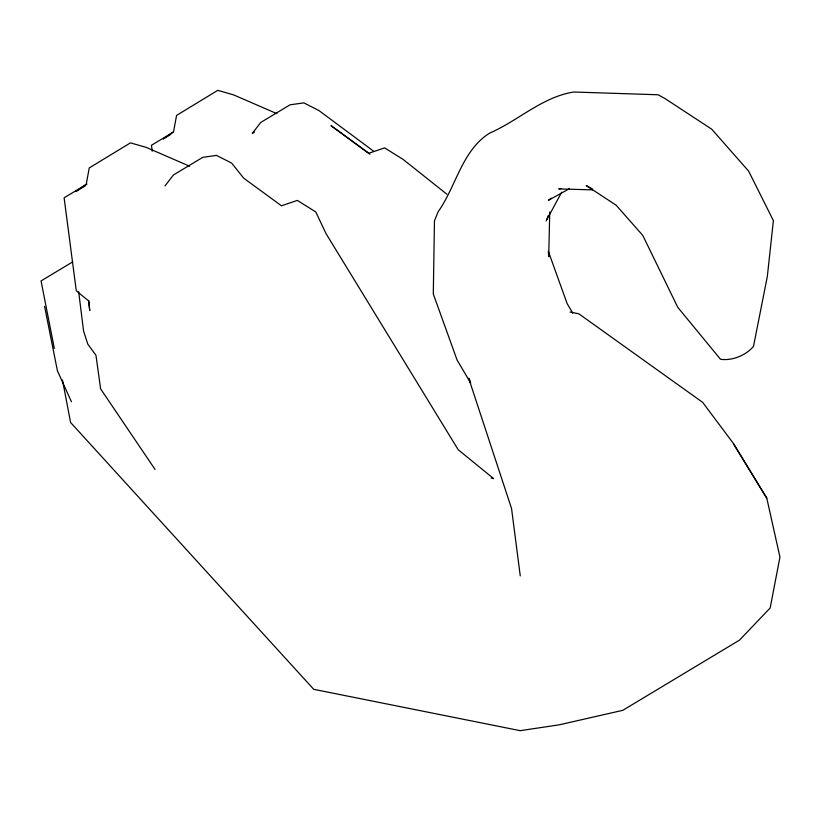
<?xml version="1.0" encoding="UTF-8"?>
<svg xmlns="http://www.w3.org/2000/svg" width="821" height="821" viewBox="0 0 821 821"><rect width="100%" height="100%" fill="white"/><g stroke="black" fill="none" stroke-linecap="round" stroke-linejoin="round"><path stroke-width="1.23" d="M549.742 212.003L548.715 256.665L548.336 251.39L567.188 303.678L572.73 313.099M546.57 219.864L548.387 215.369M546.119 220.982L561.687 192.206M164.99 185.946L173.405 174.986L202.787 157.324L216.549 155.405L231.645 163.102L243.673 178.147L281.449 205.794L297.315 200.406L315.777 211.941L326.07 233.687L458.18 449.703L493.688 478.653L491.215 478.027M551.302 198.128L548.377 200.355L569.364 188.686M86.954 184.058L64.11 197.799L76.302 290.839L88.658 300.927L89.756 310.554L88.678 300.383M173.19 132.191L151.433 145.276L152.254 151.218M85.661 185.618L75.871 191.509L86.226 184.284L89.263 167.925L130.447 142.864L146.282 147.411L189.672 166.232M170.809 134.398L163.194 138.985L173.549 131.76L176.577 115.402L217.77 90.341L233.605 94.887L276.995 113.709M254.489 132.109L252.304 133.423L260.729 122.462L290.1 104.801L303.873 102.882L318.969 110.578L373.935 151.444M72.679 261.899L41.05 280.926L54.309 348.422M561.051 188.461L558.742 188.922L592.588 189.867M570.031 312.042L578.826 313.796L702.673 402.372L733.656 443.792L766.783 498.173L779.95 557.059L770.16 608.002L739.505 640.123L622.811 710.319L559.122 724.851L520.165 730.659L313.735 689.322L70.575 422.466L62.488 380.061M592.3 188.912L586.225 185.577L616.181 205.219L642.781 235.432L677.797 307.341L720.499 359.28C732.281 360.953 745.807 355.411 753.493 346.4L767.337 276.42L773.392 220.633L748.619 171.117L711.715 129.184L665.154 98.664L658.052 94.764L573.746 92.014C542.363 96.919 518.01 120.81 489.532 133.187C461.843 150.582 456.086 186.613 438.086 211.839L434.463 220.818L433.293 294.01L457.051 359.937L470.71 383.13M369.973 154.245L330.996 125.623L368.773 153.27L384.639 147.883L403.101 159.418L446.911 194.218M155.087 469.468L100.624 388.877L95.965 355.308L87.765 344.071L83.578 331.068L78.672 291.763M733.461 443.935L766.783 498.173M470.361 381.437L468.699 378.276L511.555 508.538L520.257 575.901M71.417 401.726L57.419 370.794L44.58 306.356"/></g></svg>
